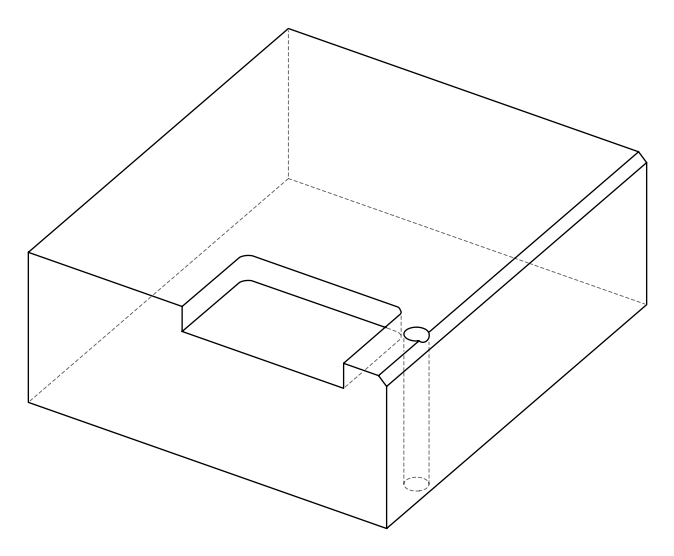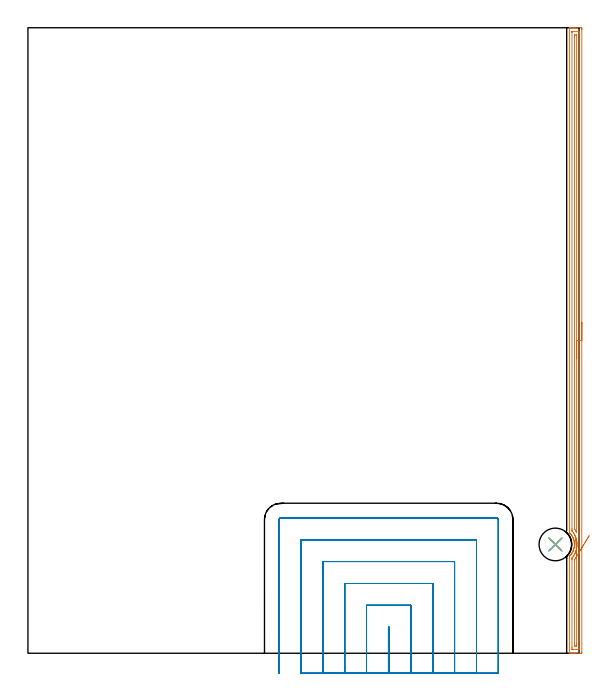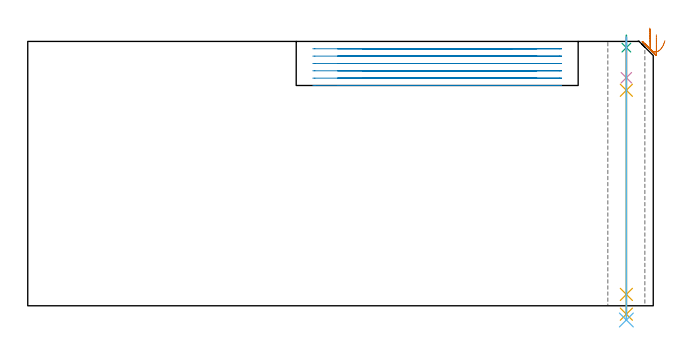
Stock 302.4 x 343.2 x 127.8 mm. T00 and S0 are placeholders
(PLAN: 6 operations, 5 tool changes, 29.8 min)
(1 AREA_MILL | FG_CHAMFER_SURFACE | UGT0205_001 | 8.47 min | 7942 mm3)
(2 MILL_SLOT | SLOT_PARTIAL_RECTANGULAR | UGT0201_010 | Follow Part, ap 4, ae 75% | 20 min | 238216 mm3)
(3 SPOT_DRILL | STEP1HOLE | NXT0321_9005460120000 | 0.05 min | 176 mm3)
(4 DRILL_BLIND_HOLE_INTO_CENTER | STEP1HOLE | NXT0301_088 | 0.08 min | 1550 mm3)
(5 GUN_DRILL_THROUGH_HOLE | STEP1HOLE | UGT0307_008 | 0.63 min | 10577 mm3)
(6 DRILL_TO_ENLARGE_THROUGH_HOLE | STEP1HOLE | UGT0301_249 | 0.55 min | 19794 mm3)
(TOOL UGT0205_001 | Chamfer Mill 20 x 3 x 45 deg. | D20 FL50 Z2)
(TOOL UGT0201_010 | End Mill 16 mm | D16 FL22 Z2)
(TOOL NXT0321_9005460120000 | NC Spot Drill, 142deg, 12mm, Carbide, Uncoated | D12 PA142 FL30 Z2)
(TOOL NXT0301_088 | Carbide Drill 11.7mm [860.1-1170-035A1-MM 2214] | D11.7 PA140 FL55 Z2)
(TOOL UGT0307_008 | Gun Drill 11 mm | D11 PA130 FL24 Z1)
(TOOL UGT0301_249 | Twist Drill 17.9 mm | D17.9 PA118 FL130 Z2)
(OP 1 AREA_MILL)
G17 G21 G94 G90
T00 M6
G54
G17 G0 G90 X303.9 Y181.6 S1061 M3
G43 Z137.8 H0
Z131.
G94 G1 Y181.562 Z130.128 F250.
Y181.448 Z129.264
Y181.259 Z128.412
Y180.997 Z127.58
Y180.663 Z126.774
Y180.26 Z126.
Y179.792 Z125.264
Y179.26 Z124.572
Y178.671 Z123.929
Y178.028 Z123.34
Y177.336 Z122.808
Y176.6 Z122.34
Y175.826 Z121.937
Y175.02 Z121.603
Y174.188 Z121.341
Y173.336 Z121.152
Y172.472 Z121.038
Y171.6 Z121.
Y0.612
X303.898 Y0.264 Z121.001
X303.893 Y0.01 Z121.004
X303.558 Y0. Z121.339
X300.063 Z124.831
X299.513 Z125.384
X299.19 Z125.706
X298.639 Z126.257
X298.316 Z126.579
X297.353 Z127.546
X297.226 Z127.666
X297.209 Y0.001 Z127.683
X297.102 Y0.01 Z127.788
X297.1 Y0.165 Z127.8
Y52.399
X297.107 Y53.246 Z127.793
X297.147 Y53.292 Z127.753
X297.212 Y53.36 Z127.686
X297.442 Y53.613 Z127.453
X297.558 Y53.739 Z127.339
X297.612 Y53.798 Z127.285
X297.995 Y54.249 Z126.903
X298.025 Y54.289 Z126.873
X298.106 Y54.398 Z126.792
X298.357 Y54.766 Z126.541
X298.554 Y55.078 Z126.343
X298.595 Y55.141 Z126.303
X298.675 Y55.285 Z126.224
X298.803 Y55.518 Z126.094
X299.007 Y55.913 Z125.893
X299.032 Y55.971 Z125.866
X299.062 Y56.034 Z125.837
X299.241 Y56.478 Z125.657
X299.4 Y56.926 Z125.496
X299.532 Y57.371 Z125.365
X299.626 Y57.754 Z125.273
X299.642 Y57.819 Z125.257
X299.726 Y58.264 Z125.174
X299.787 Y58.711 Z125.111
X299.823 Y59.157 Z125.067
X299.826 Y59.236 Z125.065
X299.838 Y59.5 Z125.058
X299.839 Y59.554 Z125.055
X299.841 Y59.603 Z125.054
X299.837 Y59.92 Z125.057
Y59.98 Z125.06
X299.836 Y60.05 Z125.061
X299.808 Y60.435 Z125.081
X299.805 Y60.496 Z125.087
X299.797 Y60.583 Z125.099
X299.781 Y60.726 Z125.117
X299.757 Y60.943 Z125.142
X299.683 Y61.388 Z125.216
X299.596 Y61.775 Z125.3
X299.583 Y61.836 Z125.314
X299.463 Y62.281 Z125.437
X299.332 Y62.667 Z125.565
X299.312 Y62.729 Z125.586
X299.141 Y63.173 Z125.757
X299.123 Y63.216 Z125.776
X298.999 Y63.5 Z125.898
X298.968 Y63.56 Z125.928
X298.858 Y63.785 Z126.04
X298.709 Y64.065 Z126.191
X298.471 Y64.453 Z126.427
X298.433 Y64.516 Z126.466
X298.139 Y64.958 Z126.76
X298.106 Y65.003 Z126.793
X298.025 Y65.102 Z126.871
X297.949 Y65.197 Z126.949
X297.76 Y65.433 Z127.139
X297.398 Y65.85 Z127.502
X297.225 Y66.027 Z127.675
X297.105 Y66.15 Z127.795
X297.102 Y66.156 Z127.798
X297.1 Y66.162 Z127.8
Y343.035
X297.102 Y343.19 Z127.788
X297.225 Y343.198 Z127.667
X297.353 Y343.2 Z127.546
X297.669 Z127.23
X298.316 Z126.579
X299.513 Z125.384
X300.063 Z124.831
X303.283 Z121.614
X303.558 Y343.197 Z121.339
X303.893 Y343.19 Z121.004
X303.898 Y342.936 Z121.001
X303.9 Y342.588 Z121.
Y342.239
Y171.6
X302.486 Z122.414
X302.485 Y2.6 Z122.415
X302.484 Y2.397 Z122.416
X302.48 Y2.053 Z122.42
X302.479 Y2.018 Z122.421
X302.432 Y2.01 Z122.468
X302.329 Y2.005 Z122.571
X302.198 Y2.001 Z122.702
X298.703 Z126.197
X298.562 Y2.007 Z126.338
X298.534 Y2.01 Z126.366
X298.521 Y2.02 Z126.379
X298.519 Y2.051 Z126.381
X298.516 Y2.193 Z126.384
X298.515 Y2.397 Z126.385
X298.514 Y3.088 Z126.386
X298.515 Y51.506 Z126.385
X298.519 Y52.191 Z126.381
X298.521 Y52.243 Z126.379
X298.544 Y52.278 Z126.356
X298.638 Y52.399 Z126.262
X298.887 Y52.708 Z126.013
X299.19 Y53.112 Z125.71
X299.263 Y53.217 Z125.637
X299.314 Y53.292 Z125.586
X299.608 Y53.757 Z125.292
X299.86 Y54.185 Z125.04
X299.906 Y54.265 Z124.994
X299.933 Y54.317 Z124.967
X300.063 Y54.573 Z124.837
X300.225 Y54.912 Z124.675
X300.297 Y55.078 Z124.603
X300.484 Y55.541 Z124.416
X300.641 Y55.971 Z124.259
X300.685 Y56.1 Z124.215
X300.715 Y56.197 Z124.185
X300.912 Y56.889 Z123.988
X300.937 Y56.995 Z123.963
X301.063 Y57.627 Z123.837
X301.087 Y57.757 Z123.813
X301.178 Y58.403 Z123.722
X301.201 Y58.649 Z123.699
X301.239 Y59.233 Z123.661
X301.25 Y59.542 Z123.65
X301.244 Y60.121 Z123.656
X301.226 Y60.435 Z123.674
X301.206 Y60.739 Z123.694
X301.168 Y61.092 Z123.732
X301.138 Y61.328 Z123.762
X300.992 Y62.165 Z123.908
X300.98 Y62.221 Z123.92
X300.937 Y62.412 Z123.963
X300.741 Y63.114 Z124.159
X300.643 Y63.414 Z124.257
X300.424 Y64.007 Z124.476
X300.318 Y64.268 Z124.582
X300.063 Y64.837 Z124.837
X300.033 Y64.9 Z124.867
X300.001 Y64.964 Z124.899
X299.514 Y65.793 Z125.386
X299.19 Y66.284 Z125.71
X298.887 Y66.685 Z126.013
X298.689 Y66.94 Z126.211
X298.572 Y67.09 Z126.328
X298.521 Y67.164 Z126.379
X298.519 Y67.204 Z126.381
X298.516 Y67.374 Z126.384
X298.515 Y67.578 Z126.385
X298.514 Y68.268 Z126.386
X298.515 Y340.599 Z126.385
X298.516 Y340.803 Z126.384
X298.52 Y341.147 Z126.38
X298.521 Y341.182 Z126.379
X298.568 Y341.19 Z126.332
X298.671 Y341.195 Z126.229
X298.802 Y341.199 Z126.098
X302.297 Z122.603
X302.438 Y341.193 Z122.462
X302.466 Y341.19 Z122.434
X302.479 Y341.18 Z122.421
X302.481 Y341.149 Z122.419
X302.484 Y341.007 Z122.416
X302.485 Y340.803 Z122.415
X302.486 Y340.112 Z122.414
Y171.6
X301.072 Z123.828
X301.071 Y66.548 Z123.829
X301.07 Y66.41 Z123.83
X301.067 Y66.319 Z123.833
X301.066 Y66.303 Z123.834
X301.058 Y66.311 Z123.842
X301.016 Y66.377 Z123.884
X300.937 Y66.507 Z123.963
X300.679 Y66.949 Z124.221
X300.269 Y67.578 Z124.631
X300.063 Y67.878 Z124.837
X299.935 Y68.062 Z124.965
X299.931 Y68.334 Z124.969
X299.929 Y68.471 Z124.971
Y338.261
X299.931 Y339.017 Z124.969
X299.933 Y339.15 Z124.967
X299.936 Y339.19 Z124.964
X299.974 Y339.193 Z124.926
X300.063 Y339.196 Z124.837
X300.758 Y339.2 Z124.142
X300.937 Y339.198 Z123.963
X300.996 Y339.196 Z123.904
X301.043 Y339.19 Z123.857
X301.065 Y339.185 Z123.835
X301.066 Y339.154 Z123.834
X301.07 Y339.017 Z123.83
X301.071 Y338.88 Z123.829
X301.072 Y171.6 Z123.828
Y170.728 Z123.867
Y169.864 Z123.98
Y169.012 Z124.169
Y168.18 Z124.432
Y167.374 Z124.765
Y166.6 Z125.168
Y165.864 Z125.637
Y165.172 Z126.168
Y164.529 Z126.757
Y163.94 Z127.401
Y163.408 Z128.093
Y162.94 Z128.828
Y162.537 Z129.602
Y162.203 Z130.408
Y161.941 Z131.24
Y161.752 Z132.092
Y161.638 Z132.957
Y161.6 Z133.828
G0 Z137.8
X300.675 Y62.674
Z134.233
G1 X300.676 Y62.671 Z133.36
X300.679 Y62.592 Z132.491
X300.685 Y62.437 Z131.633
X300.694 Y62.209 Z130.791
X300.706 Y61.908 Z129.972
X300.721 Y61.537 Z129.183
X300.739 Y61.098 Z128.429
X300.759 Y60.596 Z127.716
X300.782 Y60.033 Z127.05
X300.806 Y59.414 Z126.435
X300.833 Y58.745 Z125.877
X300.862 Y58.029 Z125.379
X300.893 Y57.273 Z124.945
X300.924 Y56.481 Z124.579
X300.957 Y55.661 Z124.284
X300.991 Y54.818 Z124.061
X301.026 Y53.959 Z123.912
X301.061 Y53.091 Z123.839
X301.065 Y52.995 Z123.835
X301.068 Y52.812 Z123.832
X301.071 Y52.537 Z123.829
Y52.399
Y4.938
X301.069 Y4.183 Z123.831
X301.067 Y4.05 Z123.833
X301.064 Y4.01 Z123.836
X301.026 Y4.007 Z123.874
X300.937 Y4.004 Z123.963
X300.242 Y4. Z124.658
X300.063 Y4.002 Z124.837
X300.004 Y4.004 Z124.896
X299.957 Y4.01 Z124.943
X299.935 Y4.015 Z124.965
X299.934 Y4.046 Z124.966
X299.93 Y4.183 Z124.97
X299.929 Y4.32 Z124.971
Y50.75
X299.933 Y51.129 Z124.967
X299.936 Y51.314 Z124.964
X300.055 Y51.506 Z124.845
X300.415 Y52.04 Z124.485
X300.648 Y52.399 Z124.252
X300.759 Y52.581 Z124.141
X301.061 Y53.091 Z123.839
X301.47 Y53.769 Z123.473
X301.893 Y54.472 Z123.178
X302.329 Y55.194 Z122.955
X302.773 Y55.93 Z122.806
X303.222 Y56.675 Z122.733
X303.672 Y57.422 Z122.736
X304.121 Y58.166 Z122.814
X304.564 Y58.901 Z122.969
X304.999 Y59.622 Z123.197
X305.422 Y60.323 Z123.498
X305.83 Y60.999 Z123.87
X306.219 Y61.645 Z124.308
X306.587 Y62.255 Z124.811
X306.931 Y62.826 Z125.374
X307.249 Y63.353 Z125.993
X307.537 Y63.831 Z126.663
X307.795 Y64.257 Z127.379
X308.018 Y64.629 Z128.136
G0 Z137.8
M5
M2
(OP 2 MILL_SLOT)
G17 G21 G94 G90
T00 M6
G54
G17 G0 G90 X198.1 Y-11. S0 M3
G43 Z137.8 H0
Z124.25
G94 G1 Y-8. F250.
Y14.3 F500.
X197.8
Y-8.
Y-11. F250.
X210.1
Y-8.
Y26.3 F500.
X185.8
Y-8.
Y-11. F250.
X222.1
Y-8.
Y38.3 F500.
X173.8
Y-8.
Y-11. F250.
X234.1
Y-8.
Y50.3 F500.
X161.8
Y-8.
Y-11. F250.
X246.1
Y-8.
Y62.3 F500.
X149.8
Y-8.
Y-11. F250.
X258.1
Y-8.
Y73.3 F500.
G3 X257.1 Y74.3 R1.
G1 X138.8
G3 X137.8 Y73.3 R1.
G1 Y-8.
Y-11. F250.
G0 X198.1 Z120.7
G1 Y-8.
Y14.3 F500.
X197.8
Y-8.
Y-11. F250.
X210.1
Y-8.
Y26.3 F500.
X185.8
Y-8.
Y-11. F250.
X222.1
Y-8.
Y38.3 F500.
X173.8
Y-8.
Y-11. F250.
X234.1
Y-8.
Y50.3 F500.
X161.8
Y-8.
Y-11. F250.
X246.1
Y-8.
Y62.3 F500.
X149.8
Y-8.
Y-11. F250.
X258.1
Y-8.
Y73.3 F500.
G3 X257.1 Y74.3 R1.
G1 X138.8
G3 X137.8 Y73.3 R1.
G1 Y-8.
Y-11. F250.
G0 X198.1 Z117.15
G1 Y-8.
Y14.3 F500.
X197.8
Y-8.
Y-11. F250.
X210.1
Y-8.
Y26.3 F500.
X185.8
Y-8.
Y-11. F250.
X222.1
Y-8.
Y38.3 F500.
X173.8
Y-8.
Y-11. F250.
X234.1
Y-8.
Y50.3 F500.
X161.8
Y-8.
Y-11. F250.
X246.1
Y-8.
Y62.3 F500.
X149.8
Y-8.
Y-11. F250.
X258.1
Y-8.
Y73.3 F500.
G3 X257.1 Y74.3 R1.
G1 X138.8
G3 X137.8 Y73.3 R1.
G1 Y-8.
Y-11. F250.
G0 X198.1 Z113.6
G1 Y-8.
Y14.3 F500.
X197.8
Y-8.
Y-11. F250.
X210.1
Y-8.
Y26.3 F500.
X185.8
Y-8.
Y-11. F250.
X222.1
Y-8.
Y38.3 F500.
X173.8
Y-8.
Y-11. F250.
X234.1
Y-8.
Y50.3 F500.
X161.8
Y-8.
Y-11. F250.
X246.1
Y-8.
Y62.3 F500.
X149.8
Y-8.
Y-11. F250.
X258.1
Y-8.
Y73.3 F500.
G3 X257.1 Y74.3 R1.
G1 X138.8
G3 X137.8 Y73.3 R1.
G1 Y-8.
Y-11. F250.
G0 X198.1 Z110.05
G1 Y-8.
Y14.3 F500.
X197.8
Y-8.
Y-11. F250.
X210.1
Y-8.
Y26.3 F500.
X185.8
Y-8.
Y-11. F250.
X222.1
Y-8.
Y38.3 F500.
X173.8
Y-8.
Y-11. F250.
X234.1
Y-8.
Y50.3 F500.
X161.8
Y-8.
Y-11. F250.
X246.1
Y-8.
Y62.3 F500.
X149.8
Y-8.
Y-11. F250.
X258.1
Y-8.
Y73.3 F500.
G3 X257.1 Y74.3 R1.
G1 X138.8
G3 X137.8 Y73.3 R1.
G1 Y-8.
Y-11. F250.
G0 X198.1 Z106.5
G1 Y-8.
Y14.3 F500.
X197.8
Y-8.
Y-11. F250.
X210.1
Y-8.
Y26.3 F500.
X185.8
Y-8.
Y-11. F250.
X222.1
Y-8.
Y38.3 F500.
X173.8
Y-8.
Y-11. F250.
X234.1
Y-8.
Y50.3 F500.
X161.8
Y-8.
Y-11. F250.
X246.1
Y-8.
Y62.3 F500.
X149.8
Y-8.
Y-11. F250.
X258.1
Y-8.
Y73.3 F500.
G3 X257.1 Y74.3 R1.
G1 X138.8
G3 X137.8 Y73.3 R1.
G1 Y-8.
Y-11. F250.
G0 Z137.8
M5
M2
(OP 3 SPOT_DRILL)
G17 G21 G94 G90
T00 M6
G54
G17 G0 G90 X289.4 Y59.7 S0 M3
G43 Z137.8 H0
G94 G81 G98 Z124.8 F250. R130.8
G80
M5
M2
(OP 4 DRILL_BLIND_HOLE_INTO_CENTER)
G17 G21 G94 G90
T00 M6
G54
G17 G0 G90 X289.4 Y59.7 S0 M3
G43 Z137.8 H1
G94 G81 G98 Z110.25 F250. R129.8
G80
M5
M2
(OP 5 GUN_DRILL_THROUGH_HOLE)
G17 G21 G94 G90
T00 M6
G54
G17 G0 G90 X289.4 Y59.7 M8
G43 Z137.8 H0
Z123.663
S716 M3
G94 G1 Z104.187 F125. M26
G4 X.084
Z5.5 F250.
G4 X.084
Z-4.065 F125.
G4 X.084
M5
M9
G0 Z123.663
Z137.8
M2
(OP 6 DRILL_TO_ENLARGE_THROUGH_HOLE)
G17 G21 G94 G90
T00 M6
G54
G17 G0 G90 X289.4 Y59.7 S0 M3
G43 Z137.8 H0
G94 G73 G98 Z-6.878 F250. Q16.835 R129.8
G80
M5
M2
